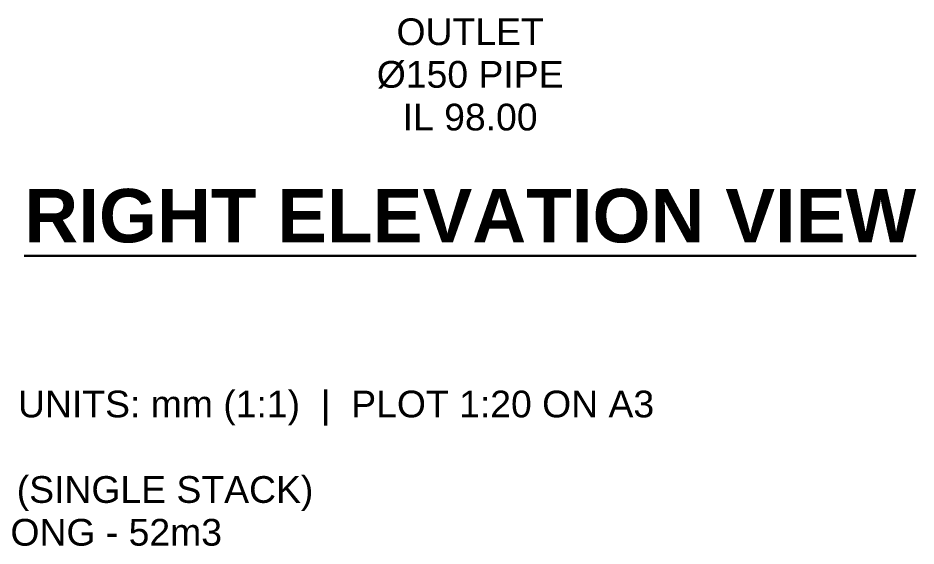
# Model space of a CAD drawing. Header units: millimetres. Extents: x -725 to 2194, y -1079 to 2190.
# Drawn here: x -23 to 1165, y -966 to -267 of the extents above; entities that cross this region are included whole.
import ezdxf
from ezdxf.enums import TextEntityAlignment as Align

# ---------------------------------------------------------------- set-up
doc = ezdxf.new("R2010")
doc.units = ezdxf.units.MM
doc.layers.add('ANNOTATIONS', color=7, linetype='Continuous')
doc.layers.add('TITLE', color=7, linetype='Continuous')
doc.styles.add('ARIAL', font='arial.ttf')
doc.styles.add('ARIAL_BOLD', font='arialbd.ttf')

msp = doc.modelspace()

# ---------------------------------------------------------------- linework, layer by layer
at = {"layer": 'ANNOTATIONS', "lineweight": 30}
msp.add_line((-15, -582.1), (1165, -582.1), dxfattribs=at)

# ---------------------------------------------------------------- texts
at = {"layer": 'ANNOTATIONS'}
for s, height, style, p in [('OUTLET', 35.36, 'ARIAL', (575, -303.4)), ('Ø150 PIPE', 35.36, 'ARIAL', (575, -359.8)), ('IL 98.00', 35.36, 'ARIAL', (575, -416.3)), ('RIGHT ELEVATION VIEW', 70.725, 'ARIAL_BOLD', (575, -564.4))]:
    msp.add_text(s, height=height, dxfattribs=dict(at, style=style)).set_placement(p, align=Align.CENTER)
at = {"layer": 'TITLE', "style": 'ARIAL'}
for s, p in [('RIGHT ELEVATION  |  MODEL UNITS: mm (1:1)  |  PLOT 1:20 ON A3', (-725, -795.9)), ('ATLAN CUBE 1000L MODULE (SINGLE STACK)', (-725, -909)), ('1-CUBES WIDE x 52-CUBES LONG - 52m3', (-725, -965.6))]:
    msp.add_text(s, height=35.362, dxfattribs=at).set_placement(p)

doc.saveas('drawing.dxf')
